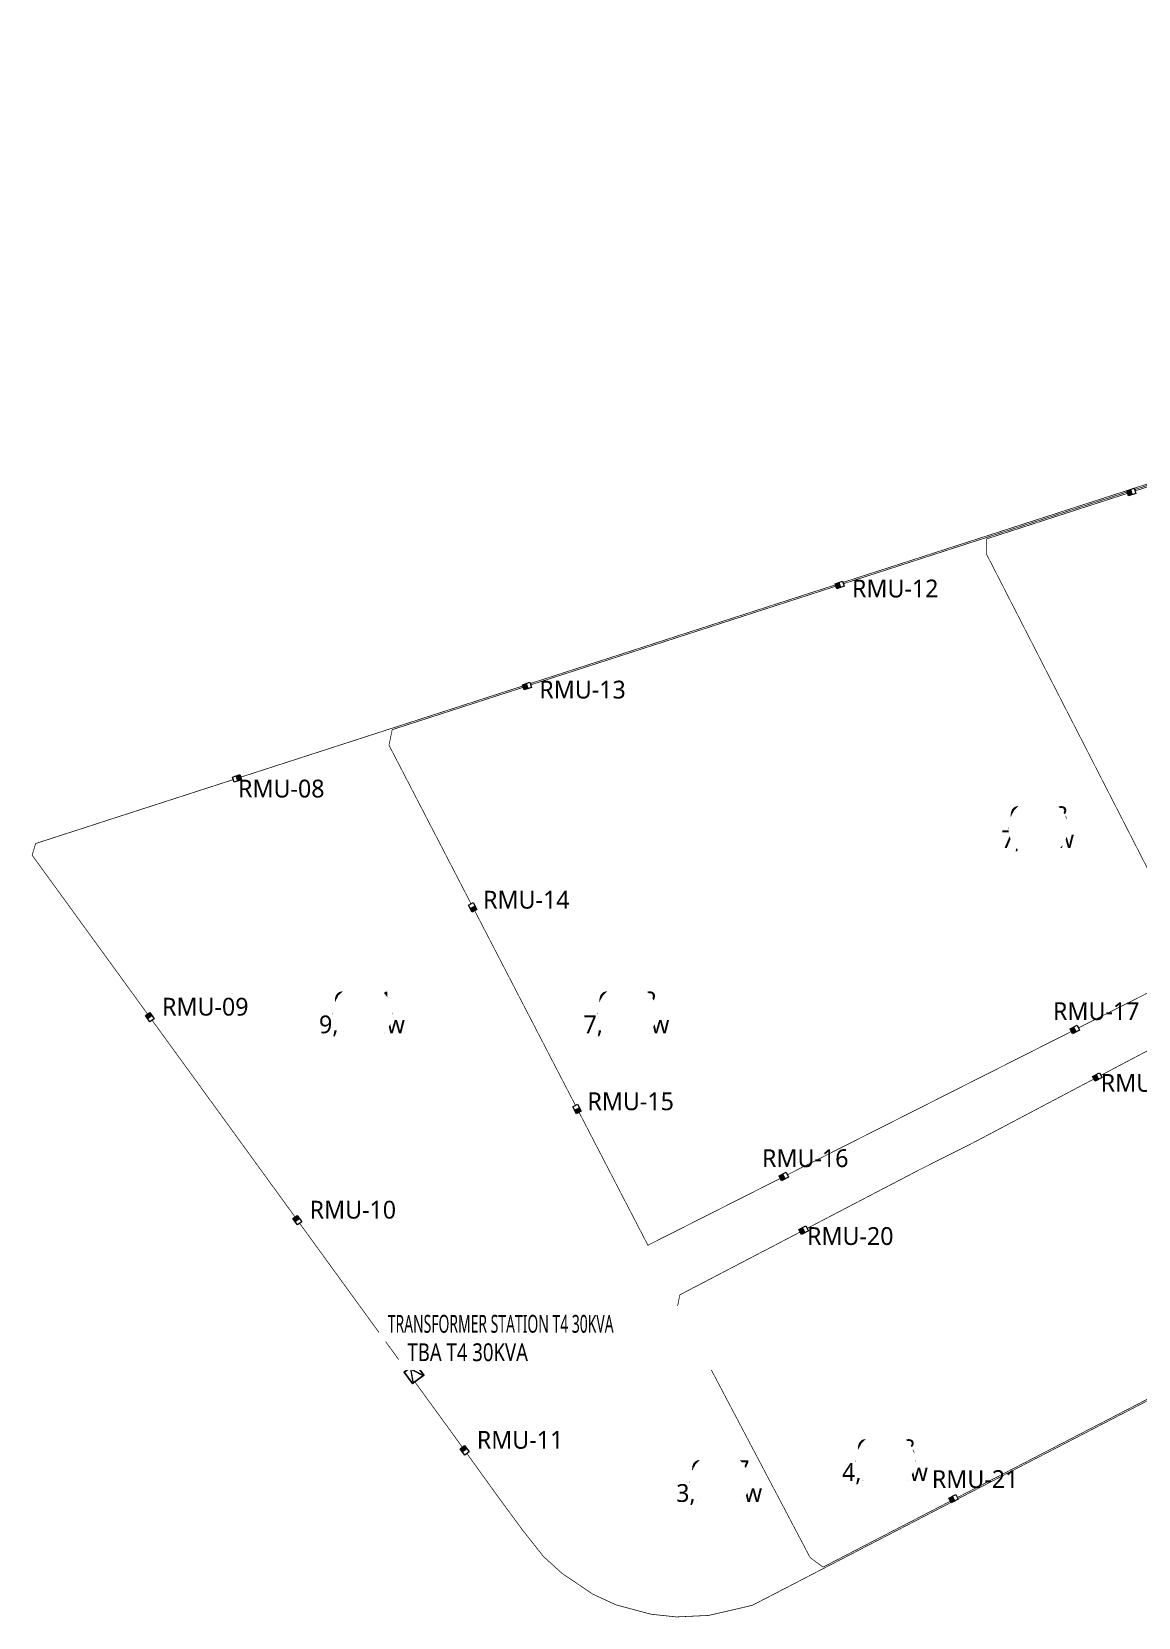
# Model space of a CAD drawing. Extents: x 391676 to 411044, y 2302576 to 2306330.
# Drawn here: x 404295 to 405848, y 2303239 to 2305465 of the extents above; entities that cross this region are included whole.
import ezdxf
from ezdxf.enums import TextEntityAlignment as Align

# ---------------------------------------------------------------- set-up
doc = ezdxf.new("R2010")
doc.units = 0
doc.header["$LTSCALE"] = 5
doc.header["$MEASUREMENT"] = 0
doc.layers.get('0').update_dxf_attribs({"linetype": 'CONTINUOUS', "lineweight": 5})
doc.layers.add('!CD-110KV', color=210, linetype='CONTINUOUS', lineweight=70)
doc.layers.add('phancach', color=92, linetype='CONTINUOUS', lineweight=5)
for name, color, linetype in [('@ dien text', 7, 'CONTINUOUS'), ('@ Dien trung the', 1, 'CONTINUOUS'), ('Cap dien 22kV', 1, 'CONTINUOUS')]:
    doc.layers.add(name, color=color, linetype=linetype)
doc.styles.add('ARIAL ITALIC', font='arialbi.ttf', dxfattribs={"width": 0.8})
doc.styles.add('binh1', font='VHARIALB.TTF')
doc.styles.add('SDD', font='segoeuil.ttf')
doc.linetypes.add('123', pattern='A,101.611294,-13.565324,12.243874,-10.782094,12.243874,-11.659162,76.152923,-5.231221,["//",binh1,S=32,R=0,X=0,Y=-15.708224],-29.886596,76.702552', length=350.078914)
doc.linetypes.add('22KV', pattern='A,21.205876,-2.225318,["22kV",ARIAL ITALIC,S=4.969324,R=0,X=0,Y=-1.830806],-16.080623,21.205876,0', length=60.717693)

# ---------------------------------------------------------------- blocks, each defined once
blk = doc.blocks.new('RMU1')
at = {"color": 1}
blk.add_wipeout([(405634.6, 2303653.4), (405634.6, 2303661), (405645.6, 2303661), (405645.6, 2303653.4)], dxfattribs=at).dxf.layer = 'phancach'
at = {"layer": 'phancach', "ltscale": 2}
blk.add_hatch(color=1, dxfattribs=at).paths.add_polyline_path([(405634.6, 2303661), (405634.6, 2303653.4), (405640.1, 2303653.4), (405640.1, 2303661)])
at = {"layer": 'phancach', "color": 1, "ltscale": 2}
blk.add_line((405640.1, 2303661), (405640.1, 2303653.4), dxfattribs=at)
blk.add_lwpolyline([(405634.6, 2303661), (405645.6, 2303661), (405645.6, 2303653.4), (405634.6, 2303653.4)], close=True, dxfattribs=at)
blk = doc.blocks.new('tdk')
at = {"const_width": 3.09}
blk.add_lwpolyline([(-15.5, 6.4), (15.4, 6.4), (15.4, 37.3), (-15.5, 37.3)], close=True, dxfattribs=at)
blk.add_lwpolyline([(-15.5, 37.3), (15.4, 37.3), (15.4, 6.4), (-15.5, 6.4)], close=True)
blk.add_lwpolyline([(-13.7, 6.4), (-0.1, 34.5), (13.8, 6.4)], dxfattribs=at)
blk.add_wipeout([(-15.5, 37.3), (15.4, 37.3), (15.4, 6.4), (-15.5, 6.4)])
blk.add_lwpolyline([(-15.5, 6.4), (15.4, 6.4), (15.4, 37.3), (-15.5, 37.3)], close=True, dxfattribs=at)
blk.add_lwpolyline([(-15.5, 37.3), (15.4, 37.3), (15.4, 6.4), (-15.5, 6.4)], close=True)
blk.add_lwpolyline([(-13.7, 6.4), (-0.1, 34.5), (13.8, 6.4)], dxfattribs=at)

msp = doc.modelspace()

# ---------------------------------------------------------------- linework, layer by layer
at = {"layer": 'Cap dien 22kV', "linetype": '22KV', "ltscale": 0.2, "const_width": 1, "flags": 128}
for points in [[(407232.6, 2305465), (407193.2, 2305441.9), (407279.6, 2305293), (407101.7, 2305233.7), (407082.6, 2305223.6), (404801.1, 2304485.6), (404796.6, 2304463.8), (405160, 2303761.8), (407285.8, 2304835.1), (407296.1, 2304840.9), (407300.2, 2304853.6), (407092.9, 2305217.9), (407104.8, 2305224.2), (407294.4, 2305287.4), (407209.4, 2305434), (407240.2, 2305452)], [(407238.6, 2305454.6), (407206.1, 2305435.6), (407291.5, 2305288.6), (407104, 2305226.1), (407090.1, 2305218.7), (407297.9, 2304853.7), (407294.5, 2304842.2), (407284.8, 2304836.8), (405931, 2304154.5), (405635.4, 2304731.8), (405635.6, 2304753.5), (407083.4, 2305221.7), (407102.5, 2305231.9), (407282.6, 2305291.9), (407196.4, 2305440.3), (407234.1, 2305462.4)], [(407100.9, 2305235.6), (407081.8, 2305225.4), (404300.7, 2304325.8), (404295.7, 2304309.4), (404899.2, 2303478.8), (404951, 2303406.9), (404984.8, 2303361), (405013.4, 2303324.9), (405039.5, 2303301.1), (405082.8, 2303271.9), (405115.1, 2303257), (405164.3, 2303243.8), (405200, 2303240), (405245.2, 2303242.1), (405297.3, 2303254.1), (405307, 2303256.5), (407540.6, 2304413.2), (407546.5, 2304433.2), (407101.1, 2305215.5), (407107.2, 2305218.7), (407303.3, 2305284.1), (407219.1, 2305429.2), (407244.7, 2305444.3)], [(407243.2, 2305446.9), (407215.8, 2305430.8), (407300.3, 2305285.2), (407106.4, 2305220.6), (407098.4, 2305216.3), (407544.3, 2304432.8), (407538.9, 2304414.6), (405405.8, 2303309.9), (405387.7, 2303323.4), (405201.7, 2303676.6), (405204.9, 2303692.2), (405538.9, 2303866.6), (405616.6, 2303905.7), (406970.8, 2304620.6), (406719.4, 2305101.9), (407084.2, 2305219.9), (407103.2, 2305230), (407285.5, 2305290.8), (407199.7, 2305438.7), (407235.6, 2305459.8)]]:
    msp.add_lwpolyline(points, dxfattribs=at)

# ---------------------------------------------------------------- texts
at = {"layer": '@ dien text', "style": 'SDD'}
for s, p in [('RMU-12', (405446.5, 2304671.3)), ('RMU-13', (405007.6, 2304529.4)), ('RMU-14', (404928.7, 2304234.4)), ('RMU-09', (404478.1, 2304084.2)), ('RMU-15', (405075.2, 2303951.4)), ('RMU-10', (404685.2, 2303799.2)), ('RMU-11', (404919.9, 2303476.1))]:
    msp.add_text(s, height=25, dxfattribs=at).set_placement(p)

# ---------------------------------------------------------------- next in the draw order: block references
at = {"layer": '@ Dien trung the', "linetype": '123', "ltscale": 0.2, "xscale": 0.6400000001156099, "yscale": 0.6400000001156099, "zscale": 0.6400000001156099, "rotation": 35.98548686370003}
msp.add_blockref('tdk', (404840.1, 2303570.3), dxfattribs=at)
at = {"layer": 'phancach'}
for p, rotation in [((782566.1, -3742.5), 19.25480672216521), ((782156.8, -3872.8), 19.25480672216674), ((781717.9, -4014.8), 19.25480672216674), ((84858.2, 4621561.2), 197.8427675451877), ((2629482.2, 3027199.9), 117.9902419902318), ((-1696380, 1275564.7), 306.0717404917341), ((1106142.6, 72284.3), 27.40960846284103), ((1106174.1, 72217.6), 27.40960846284103), ((2629628.7, 3026916.9), 117.9902419902318), ((1105734.2, 72077.9), 27.40960846284024), ((-1696172.9, 1275279.7), 306.071740491734), ((1105762, 72002.6), 27.40960846284103), ((-1695938.2, 1274956.7), 306.071740491734), ((1105972.3, 71625.7), 27.40960846284248)]:
    msp.add_blockref('RMU1', p, dxfattribs=dict(at, rotation=rotation))

# ---------------------------------------------------------------- next in the draw order: wipeouts: each hides what was drawn before it
at = {"color": 1, "linetype": 'Continuous'}
for points in [[(405749.7, 2304348.8), (405748.4, 2304338.4), (405744.6, 2304328.8), (405740.1, 2304322.1), (405734.7, 2304316.7), (405727.4, 2304311.9), (405718, 2304308.3), (405707.9, 2304307), (405693.9, 2304309.5), (405685, 2304313.9), (405678.1, 2304319.6), (405671.6, 2304328.3), (405668.4, 2304335.3), (405666.5, 2304344.3), (405666.2, 2304348.8), (405667.4, 2304358.5), (405670.3, 2304366.7), (405675.1, 2304374.6), (405681.5, 2304381.1), (405689.4, 2304386.2), (405697.5, 2304389.2), (405707.9, 2304390.5), (405718.2, 2304389.2), (405727.3, 2304385.7), (405734.6, 2304380.9), (405741, 2304374.3), (405745.4, 2304367.2), (405748.4, 2304359.1)], [(404801.2, 2304088.7), (404799.8, 2304078.3), (404796.1, 2304068.7), (404791.6, 2304062), (404786.2, 2304056.6), (404778.9, 2304051.8), (404769.4, 2304048.2), (404759.4, 2304046.9), (404745.3, 2304049.4), (404736.5, 2304053.8), (404729.5, 2304059.5), (404723, 2304068.2), (404719.9, 2304075.2), (404717.9, 2304084.2), (404717.7, 2304088.7), (404718.8, 2304098.4), (404721.8, 2304106.6), (404726.6, 2304114.5), (404733, 2304121), (404740.9, 2304126.1), (404748.9, 2304129.1), (404759.4, 2304130.4), (404769.7, 2304129.1), (404778.8, 2304125.6), (404786.1, 2304120.8), (404792.5, 2304114.2), (404796.9, 2304107.1), (404799.8, 2304099)], [(405172.4, 2304088.7), (405171.1, 2304078.3), (405167.3, 2304068.7), (405162.8, 2304062), (405157.4, 2304056.6), (405150.1, 2304051.8), (405140.7, 2304048.2), (405130.6, 2304046.9), (405116.6, 2304049.4), (405107.7, 2304053.8), (405100.8, 2304059.5), (405094.3, 2304068.2), (405091.1, 2304075.2), (405089.2, 2304084.2), (405088.9, 2304088.7), (405090.1, 2304098.4), (405093, 2304106.6), (405097.8, 2304114.5), (405104.2, 2304121), (405112.1, 2304126.1), (405120.2, 2304129.1), (405130.6, 2304130.4), (405140.9, 2304129.1), (405150, 2304125.6), (405157.3, 2304120.8), (405163.7, 2304114.2), (405168.1, 2304107.1), (405171.1, 2304099)], [(405535.3, 2303460), (405534, 2303449.6), (405530.2, 2303440.1), (405525.7, 2303433.4), (405520.3, 2303428), (405513, 2303423.1), (405503.6, 2303419.5), (405493.6, 2303418.3), (405479.5, 2303420.8), (405470.6, 2303425.2), (405463.7, 2303430.9), (405457.2, 2303439.6), (405454, 2303446.6), (405452.1, 2303455.6), (405451.8, 2303460), (405453, 2303469.8), (405455.9, 2303478), (405460.7, 2303485.8), (405467.1, 2303492.4), (405475.1, 2303497.4), (405483.1, 2303500.4), (405493.6, 2303501.8), (405503.8, 2303500.5), (405512.9, 2303497), (405520.2, 2303492.2), (405526.6, 2303485.5), (405531, 2303478.5), (405534, 2303470.4)], [(405302.5, 2303430.8), (405301.1, 2303420.4), (405297.4, 2303410.8), (405292.9, 2303404.1), (405287.5, 2303398.7), (405280.2, 2303393.9), (405270.7, 2303390.2), (405260.7, 2303389), (405246.6, 2303391.5), (405237.8, 2303395.9), (405230.8, 2303401.6), (405224.4, 2303410.3), (405221.2, 2303417.3), (405219.2, 2303426.3), (405219, 2303430.8), (405220.1, 2303440.5), (405223.1, 2303448.7), (405227.9, 2303456.5), (405234.3, 2303463.1), (405242.2, 2303468.2), (405250.3, 2303471.1), (405260.7, 2303472.5), (405271, 2303471.2), (405280.1, 2303467.7), (405287.4, 2303462.9), (405293.8, 2303456.2), (405298.2, 2303449.2), (405301.1, 2303441.1)]]:
    msp.add_wipeout(points, dxfattribs=at).dxf.layer = '@ dien text'
msp.add_wipeout([(404798.4, 2303635.2), (404887, 2303635.2), (404887, 2303618.6), (404798.4, 2303618.6)]).dxf.layer = 'phancach'

# ---------------------------------------------------------------- next in the draw order: linework, layer by layer
at = {"layer": '@ dien text', "color": 1, "linetype": 'Continuous'}
for p, q in [((405666.3, 2304347.3), (405749.5, 2304347.3)), ((404717.8, 2304087.2), (404801, 2304087.2)), ((405089, 2304087.2), (405172.2, 2304087.2)), ((405451.9, 2303458.6), (405535.1, 2303458.6)), ((405219.1, 2303429.3), (405302.3, 2303429.3))]:
    msp.add_line(p, q, dxfattribs=at)

# ---------------------------------------------------------------- next in the draw order: texts
at = {"layer": '@ dien text', "style": 'SDD'}
for s, p in [('RMU-08', (404584.8, 2304390.4)), ('RMU-17', (405728.6, 2304078)), ('RMU-19', (405795.6, 2303977.2)), ('RMU-16', (405320.2, 2303871.5)), ('RMU-20', (405383.4, 2303762.2)), ('RMU-21', (405558.6, 2303421))]:
    msp.add_text(s, height=25, dxfattribs=at).set_placement(p)
at = {"layer": '@ dien text', "linetype": 'Continuous', "ltscale": 2, "style": 'SDD'}
for s, p in [('CN03', (405708.6, 2304365.5)), ('7,1mw', (405707.2, 2304332)), ('CN01', (404760, 2304105.4)), ('CN02', (405131.3, 2304105.4)), ('9,43mw', (404758.7, 2304071.9)), ('7,65mw', (405129.9, 2304071.9)), ('CN08', (405494.2, 2303476.8)), ('CN07', (405261.4, 2303447.5)), ('4,28mw', (405492.8, 2303443.3)), ('3,35mw', (405260, 2303414))]:
    msp.add_text(s, height=25, dxfattribs=at).set_placement(p, align=Align.MIDDLE_CENTER)

# ---------------------------------------------------------------- next in the draw order: wipeouts: each hides what was drawn before it
at = {"color": 4, "ltscale": 2}
msp.add_wipeout([(404798.4, 2303618.6), (404887, 2303618.6), (404887, 2303635.2), (404798.4, 2303635.2)], dxfattribs=at).dxf.layer = '@ dien text'

# ---------------------------------------------------------------- next in the draw order: texts
at = {"layer": '@ dien text', "color": 5, "ltscale": 2, "insert": (404794.9, 2303664, -4.3), "char_height": 25, "width": 600.45, "attachment_point": 1, "style": 'SDD', "bg_fill": 3, "box_fill_scale": 1.5, "bg_fill_color": 256, "bg_fill_true_color": 13158600, "bg_fill_transparency": 0}
msp.add_mtext('{\\W0.6;TRANSFORMER STATION T4 30KVA}', dxfattribs=at)

# ---------------------------------------------------------------- next in the draw order: wipeouts: each hides what was drawn before it
for points, layer in [([(405749.5, 2304347.3), (405749.2, 2304342.1), (405748.2, 2304337), (405746.6, 2304332), (405744.4, 2304327.3), (405741.6, 2304322.9), (405738.2, 2304318.8), (405734.4, 2304315.3), (405730.2, 2304312.2), (405725.6, 2304309.7), (405720.8, 2304307.8), (405715.7, 2304306.5), (405710.5, 2304305.8), (405705.3, 2304305.8), (405700.1, 2304306.5), (405695, 2304307.8), (405690.2, 2304309.7), (405685.6, 2304312.2), (405681.4, 2304315.3), (405677.6, 2304318.8), (405674.2, 2304322.9), (405671.4, 2304327.3), (405669.2, 2304332), (405667.6, 2304337), (405666.6, 2304342.1), (405666.3, 2304347.3), (405666.6, 2304352.5), (405667.6, 2304357.7), (405669.2, 2304362.6), (405671.4, 2304367.4), (405674.2, 2304371.8), (405677.6, 2304375.8), (405681.4, 2304379.4), (405685.6, 2304382.5), (405690.2, 2304385), (405695, 2304386.9), (405700.1, 2304388.2), (405705.3, 2304388.8), (405710.5, 2304388.8), (405715.7, 2304388.2), (405720.8, 2304386.9), (405725.6, 2304385), (405730.2, 2304382.5), (405734.4, 2304379.4), (405738.2, 2304375.8), (405741.6, 2304371.8), (405744.4, 2304367.4), (405746.6, 2304362.6), (405748.2, 2304357.7), (405749.2, 2304352.5)], '!CD-110KV'), ([(404801, 2304087.2), (404800.6, 2304082), (404799.7, 2304076.9), (404798, 2304071.9), (404795.8, 2304067.2), (404793, 2304062.8), (404789.7, 2304058.7), (404785.9, 2304055.2), (404781.7, 2304052.1), (404777.1, 2304049.6), (404772.2, 2304047.7), (404767.2, 2304046.4), (404762, 2304045.7), (404756.8, 2304045.7), (404751.6, 2304046.4), (404746.5, 2304047.7), (404741.7, 2304049.6), (404737.1, 2304052.1), (404732.9, 2304055.2), (404729, 2304058.7), (404725.7, 2304062.8), (404722.9, 2304067.2), (404720.7, 2304071.9), (404719.1, 2304076.9), (404718.1, 2304082), (404717.8, 2304087.2), (404718.1, 2304092.4), (404719.1, 2304097.6), (404720.7, 2304102.5), (404722.9, 2304107.3), (404725.7, 2304111.7), (404729, 2304115.7), (404732.9, 2304119.3), (404737.1, 2304122.3), (404741.7, 2304124.9), (404746.5, 2304126.8), (404751.6, 2304128.1), (404756.8, 2304128.7), (404762, 2304128.7), (404767.2, 2304128.1), (404772.2, 2304126.8), (404777.1, 2304124.9), (404781.7, 2304122.3), (404785.9, 2304119.3), (404789.7, 2304115.7), (404793, 2304111.7), (404795.8, 2304107.3), (404798, 2304102.5), (404799.7, 2304097.6), (404800.6, 2304092.4)], '!CD-110KV'), ([(405172.2, 2304087.2), (405171.9, 2304082), (405170.9, 2304076.9), (405169.3, 2304071.9), (405167, 2304067.2), (405164.2, 2304062.8), (405160.9, 2304058.7), (405157.1, 2304055.2), (405152.9, 2304052.1), (405148.3, 2304049.6), (405143.4, 2304047.7), (405138.4, 2304046.4), (405133.2, 2304045.7), (405128, 2304045.7), (405122.8, 2304046.4), (405117.7, 2304047.7), (405112.9, 2304049.6), (405108.3, 2304052.1), (405104.1, 2304055.2), (405100.3, 2304058.7), (405096.9, 2304062.8), (405094.1, 2304067.2), (405091.9, 2304071.9), (405090.3, 2304076.9), (405089.3, 2304082), (405089, 2304087.2), (405089.3, 2304092.4), (405090.3, 2304097.6), (405091.9, 2304102.5), (405094.1, 2304107.3), (405096.9, 2304111.7), (405100.3, 2304115.7), (405104.1, 2304119.3), (405108.3, 2304122.3), (405112.9, 2304124.9), (405117.7, 2304126.8), (405122.8, 2304128.1), (405128, 2304128.7), (405133.2, 2304128.7), (405138.4, 2304128.1), (405143.4, 2304126.8), (405148.3, 2304124.9), (405152.9, 2304122.3), (405157.1, 2304119.3), (405160.9, 2304115.7), (405164.2, 2304111.7), (405167, 2304107.3), (405169.3, 2304102.5), (405170.9, 2304097.6), (405171.9, 2304092.4)], '!CD-110KV'), ([(405535.1, 2303458.6), (405534.8, 2303453.4), (405533.8, 2303448.3), (405532.2, 2303443.3), (405530, 2303438.6), (405527.2, 2303434.1), (405523.8, 2303430.1), (405520, 2303426.5), (405515.8, 2303423.5), (405511.2, 2303421), (405506.4, 2303419), (405501.3, 2303417.7), (405496.1, 2303417.1), (405490.9, 2303417.1), (405485.7, 2303417.7), (405480.6, 2303419), (405475.8, 2303421), (405471.2, 2303423.5), (405467, 2303426.5), (405463.2, 2303430.1), (405459.8, 2303434.1), (405457, 2303438.6), (405454.8, 2303443.3), (405453.2, 2303448.3), (405452.2, 2303453.4), (405451.9, 2303458.6), (405452.2, 2303463.8), (405453.2, 2303468.9), (405454.8, 2303473.9), (405457, 2303478.6), (405459.8, 2303483.1), (405463.2, 2303487.1), (405467, 2303490.7), (405471.2, 2303493.7), (405475.8, 2303496.2), (405480.6, 2303498.2), (405485.7, 2303499.5), (405490.9, 2303500.1), (405496.1, 2303500.1), (405501.3, 2303499.5), (405506.4, 2303498.2), (405511.2, 2303496.2), (405515.8, 2303493.7), (405520, 2303490.7), (405523.8, 2303487.1), (405527.2, 2303483.1), (405530, 2303478.6), (405532.2, 2303473.9), (405533.8, 2303468.9), (405534.8, 2303463.8)], '@ dien text'), ([(405302.3, 2303429.3), (405301.9, 2303424.1), (405301, 2303419), (405299.4, 2303414), (405297.1, 2303409.3), (405294.3, 2303404.9), (405291, 2303400.8), (405287.2, 2303397.3), (405283, 2303394.2), (405278.4, 2303391.7), (405273.5, 2303389.7), (405268.5, 2303388.4), (405263.3, 2303387.8), (405258.1, 2303387.8), (405252.9, 2303388.4), (405247.8, 2303389.7), (405243, 2303391.7), (405238.4, 2303394.2), (405234.2, 2303397.3), (405230.4, 2303400.8), (405227, 2303404.9), (405224.2, 2303409.3), (405222, 2303414), (405220.4, 2303419), (405219.4, 2303424.1), (405219.1, 2303429.3), (405219.4, 2303434.5), (405220.4, 2303439.7), (405222, 2303444.6), (405224.2, 2303449.4), (405227, 2303453.8), (405230.4, 2303457.8), (405234.2, 2303461.4), (405238.4, 2303464.4), (405243, 2303467), (405247.8, 2303468.9), (405252.9, 2303470.2), (405258.1, 2303470.8), (405263.3, 2303470.8), (405268.5, 2303470.2), (405273.5, 2303468.9), (405278.4, 2303467), (405283, 2303464.4), (405287.2, 2303461.4), (405291, 2303457.8), (405294.3, 2303453.8), (405297.1, 2303449.4), (405299.4, 2303444.6), (405301, 2303439.7), (405301.9, 2303434.5)], '@ dien text')]:
    msp.add_wipeout(points).dxf.layer = layer

# ---------------------------------------------------------------- next in the draw order: texts
at = {"layer": '@ dien text', "color": 5, "ltscale": 2, "insert": (404822.5, 2303624.1, -8.6), "char_height": 25, "width": 536.352, "attachment_point": 1, "style": 'SDD', "bg_fill": 3, "box_fill_scale": 1.5, "bg_fill_color": 256, "bg_fill_true_color": 13158600, "bg_fill_transparency": 4390977}
msp.add_mtext('{\\W0.8;TBA T4 30KVA}', dxfattribs=at)

# ---------------------------------------------------------------- next in the draw order: wipeouts: each hides what was drawn before it
for points in [[(405749.5, 2304347.3), (405749.2, 2304342.1), (405748.2, 2304337), (405746.6, 2304332), (405744.4, 2304327.3), (405741.6, 2304322.9), (405738.2, 2304318.8), (405734.4, 2304315.3), (405730.2, 2304312.2), (405725.6, 2304309.7), (405720.8, 2304307.8), (405715.7, 2304306.5), (405710.5, 2304305.8), (405705.3, 2304305.8), (405700.1, 2304306.5), (405695, 2304307.8), (405690.2, 2304309.7), (405685.6, 2304312.2), (405681.4, 2304315.3), (405677.6, 2304318.8), (405674.2, 2304322.9), (405671.4, 2304327.3), (405669.2, 2304332), (405667.6, 2304337), (405666.6, 2304342.1), (405666.3, 2304347.3), (405666.6, 2304352.5), (405667.6, 2304357.7), (405669.2, 2304362.6), (405671.4, 2304367.4), (405674.2, 2304371.8), (405677.6, 2304375.8), (405681.4, 2304379.4), (405685.6, 2304382.5), (405690.2, 2304385), (405695, 2304386.9), (405700.1, 2304388.2), (405705.3, 2304388.8), (405710.5, 2304388.8), (405715.7, 2304388.2), (405720.8, 2304386.9), (405725.6, 2304385), (405730.2, 2304382.5), (405734.4, 2304379.4), (405738.2, 2304375.8), (405741.6, 2304371.8), (405744.4, 2304367.4), (405746.6, 2304362.6), (405748.2, 2304357.7), (405749.2, 2304352.5)], [(404801, 2304087.2), (404800.6, 2304082), (404799.7, 2304076.9), (404798, 2304071.9), (404795.8, 2304067.2), (404793, 2304062.8), (404789.7, 2304058.7), (404785.9, 2304055.2), (404781.7, 2304052.1), (404777.1, 2304049.6), (404772.2, 2304047.7), (404767.2, 2304046.4), (404762, 2304045.7), (404756.8, 2304045.7), (404751.6, 2304046.4), (404746.5, 2304047.7), (404741.7, 2304049.6), (404737.1, 2304052.1), (404732.9, 2304055.2), (404729, 2304058.7), (404725.7, 2304062.8), (404722.9, 2304067.2), (404720.7, 2304071.9), (404719.1, 2304076.9), (404718.1, 2304082), (404717.8, 2304087.2), (404718.1, 2304092.4), (404719.1, 2304097.6), (404720.7, 2304102.5), (404722.9, 2304107.3), (404725.7, 2304111.7), (404729, 2304115.7), (404732.9, 2304119.3), (404737.1, 2304122.3), (404741.7, 2304124.9), (404746.5, 2304126.8), (404751.6, 2304128.1), (404756.8, 2304128.7), (404762, 2304128.7), (404767.2, 2304128.1), (404772.2, 2304126.8), (404777.1, 2304124.9), (404781.7, 2304122.3), (404785.9, 2304119.3), (404789.7, 2304115.7), (404793, 2304111.7), (404795.8, 2304107.3), (404798, 2304102.5), (404799.7, 2304097.6), (404800.6, 2304092.4)], [(405172.2, 2304087.2), (405171.9, 2304082), (405170.9, 2304076.9), (405169.3, 2304071.9), (405167, 2304067.2), (405164.2, 2304062.8), (405160.9, 2304058.7), (405157.1, 2304055.2), (405152.9, 2304052.1), (405148.3, 2304049.6), (405143.4, 2304047.7), (405138.4, 2304046.4), (405133.2, 2304045.7), (405128, 2304045.7), (405122.8, 2304046.4), (405117.7, 2304047.7), (405112.9, 2304049.6), (405108.3, 2304052.1), (405104.1, 2304055.2), (405100.3, 2304058.7), (405096.9, 2304062.8), (405094.1, 2304067.2), (405091.9, 2304071.9), (405090.3, 2304076.9), (405089.3, 2304082), (405089, 2304087.2), (405089.3, 2304092.4), (405090.3, 2304097.6), (405091.9, 2304102.5), (405094.1, 2304107.3), (405096.9, 2304111.7), (405100.3, 2304115.7), (405104.1, 2304119.3), (405108.3, 2304122.3), (405112.9, 2304124.9), (405117.7, 2304126.8), (405122.8, 2304128.1), (405128, 2304128.7), (405133.2, 2304128.7), (405138.4, 2304128.1), (405143.4, 2304126.8), (405148.3, 2304124.9), (405152.9, 2304122.3), (405157.1, 2304119.3), (405160.9, 2304115.7), (405164.2, 2304111.7), (405167, 2304107.3), (405169.3, 2304102.5), (405170.9, 2304097.6), (405171.9, 2304092.4)], [(405535.1, 2303458.6), (405534.8, 2303453.4), (405533.8, 2303448.3), (405532.2, 2303443.3), (405530, 2303438.6), (405527.2, 2303434.1), (405523.8, 2303430.1), (405520, 2303426.5), (405515.8, 2303423.5), (405511.2, 2303421), (405506.4, 2303419), (405501.3, 2303417.7), (405496.1, 2303417.1), (405490.9, 2303417.1), (405485.7, 2303417.7), (405480.6, 2303419), (405475.8, 2303421), (405471.2, 2303423.5), (405467, 2303426.5), (405463.2, 2303430.1), (405459.8, 2303434.1), (405457, 2303438.6), (405454.8, 2303443.3), (405453.2, 2303448.3), (405452.2, 2303453.4), (405451.9, 2303458.6), (405452.2, 2303463.8), (405453.2, 2303468.9), (405454.8, 2303473.9), (405457, 2303478.6), (405459.8, 2303483.1), (405463.2, 2303487.1), (405467, 2303490.7), (405471.2, 2303493.7), (405475.8, 2303496.2), (405480.6, 2303498.2), (405485.7, 2303499.5), (405490.9, 2303500.1), (405496.1, 2303500.1), (405501.3, 2303499.5), (405506.4, 2303498.2), (405511.2, 2303496.2), (405515.8, 2303493.7), (405520, 2303490.7), (405523.8, 2303487.1), (405527.2, 2303483.1), (405530, 2303478.6), (405532.2, 2303473.9), (405533.8, 2303468.9), (405534.8, 2303463.8)], [(405302.3, 2303429.3), (405301.9, 2303424.1), (405301, 2303419), (405299.4, 2303414), (405297.1, 2303409.3), (405294.3, 2303404.9), (405291, 2303400.8), (405287.2, 2303397.3), (405283, 2303394.2), (405278.4, 2303391.7), (405273.5, 2303389.7), (405268.5, 2303388.4), (405263.3, 2303387.8), (405258.1, 2303387.8), (405252.9, 2303388.4), (405247.8, 2303389.7), (405243, 2303391.7), (405238.4, 2303394.2), (405234.2, 2303397.3), (405230.4, 2303400.8), (405227, 2303404.9), (405224.2, 2303409.3), (405222, 2303414), (405220.4, 2303419), (405219.4, 2303424.1), (405219.1, 2303429.3), (405219.4, 2303434.5), (405220.4, 2303439.7), (405222, 2303444.6), (405224.2, 2303449.4), (405227, 2303453.8), (405230.4, 2303457.8), (405234.2, 2303461.4), (405238.4, 2303464.4), (405243, 2303467), (405247.8, 2303468.9), (405252.9, 2303470.2), (405258.1, 2303470.8), (405263.3, 2303470.8), (405268.5, 2303470.2), (405273.5, 2303468.9), (405278.4, 2303467), (405283, 2303464.4), (405287.2, 2303461.4), (405291, 2303457.8), (405294.3, 2303453.8), (405297.1, 2303449.4), (405299.4, 2303444.6), (405301, 2303439.7), (405301.9, 2303434.5)]]:
    msp.add_wipeout(points).dxf.layer = '@ dien text'

doc.saveas('drawing.dxf')
